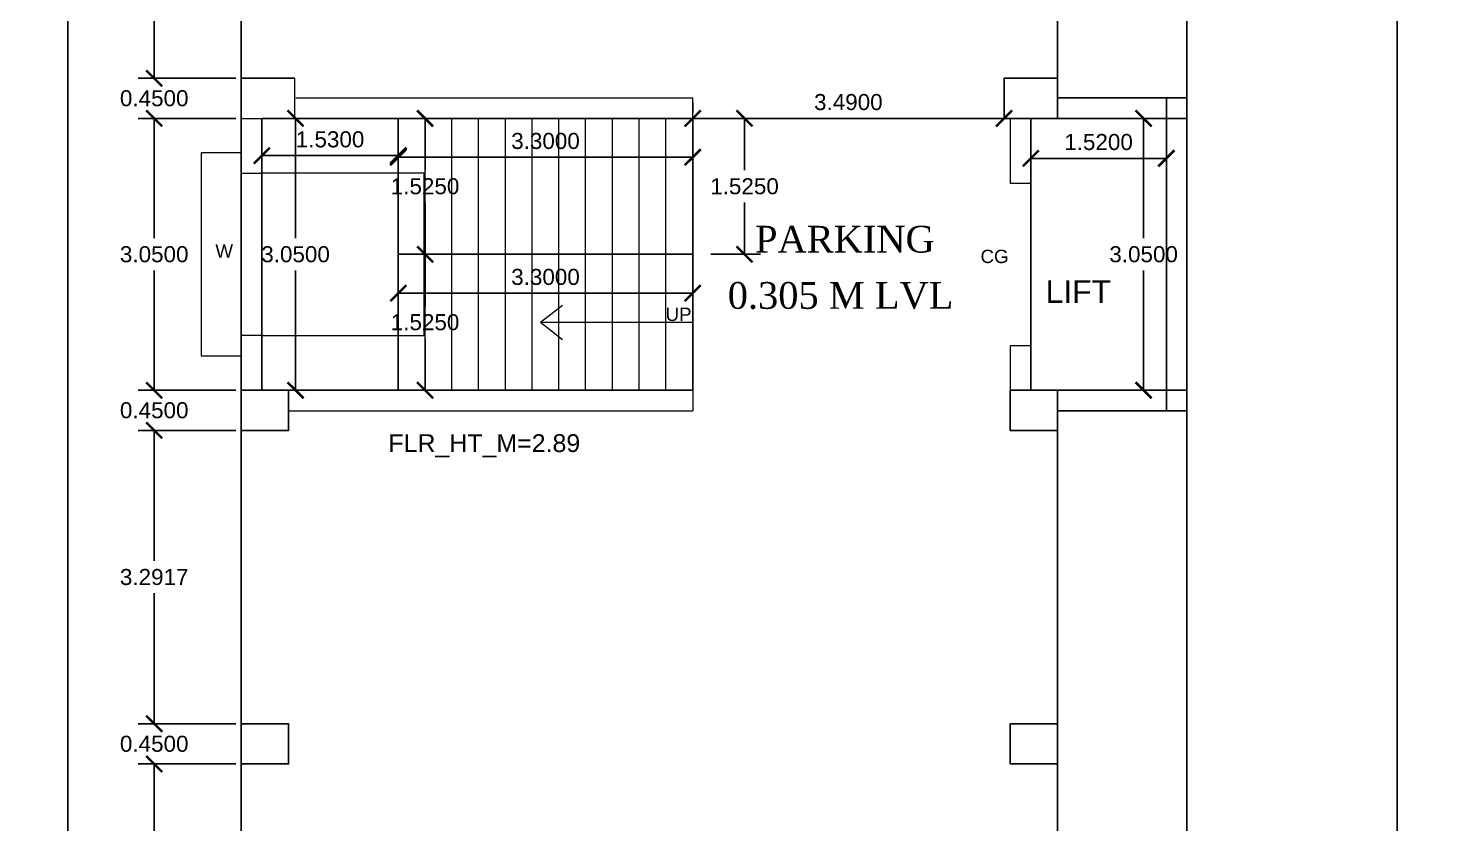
# Model space of a CAD drawing. Header units: metres. Extents: x -1559787 to -1559491, y 43492 to 43648.
# Drawn here: x -1559681.4 to -1559665.61, y 43502.42 to 43511.35 of the extents above; entities that cross this region are included whole.
import ezdxf

# ---------------------------------------------------------------- set-up
doc = ezdxf.new("R2010")
doc.units = ezdxf.units.M
doc.header["$LTSCALE"] = 750
doc.header["$MEASUREMENT"] = 0
doc.header["$PDMODE"] = 35
doc.header["$PDSIZE"] = 50
for name, pattern in [('Dashed', [0.75, 0.5, -0.25]), ('DOT2', [0.125, 0, -0.125]), ('HIDDEN', [0.375, 0.25, -0.125]), ('PHANTOM2', [1.25, 0.625, -0.125, 0.125, -0.125, 0.125, -0.125])]:
    doc.linetypes.add(name, pattern=pattern)
doc.layers.get('0').update_dxf_attribs({"lineweight": 5})
doc.layers.get('Defpoints').update_dxf_attribs({"lineweight": 0})
doc.layers.add('BLK_1_FLR_0_DA_LIFT_1', color=30, linetype='Continuous', plot=False)
for name, color, linetype in [('BLK_1_FLR_0_EXIT_WIDTH_STAIR', 1, 'Continuous'), ('BLK_1_FLR_0_STAIR_1', 1, 'Continuous'), ('BLK_1_PROJECTED_BALCONY', 5, 'Continuous')]:
    doc.layers.add(name, color=color, linetype=linetype)
for name, color, linetype, lineweight in [('BLK_1_FLR_0_ROOM_1_LIGHT_VENTILATION_1', 2, 'Continuous', 5), ('BLK_1_FLR_0_STAIR_1_FLIGHT_1', 7, 'Continuous', 0), ('BLK_1_FLR_0_STAIR_1_FLIGHT_2', 7, 'Continuous', 0), ('BLK_1_FLR_0_STAIR_1_LANDING_1', 7, 'Continuous', 0), ('column', 242, 'Continuous', 25), ('ED', 30, 'Continuous', 0)]:
    doc.layers.add(name, color=color, linetype=linetype, lineweight=lineweight)
doc.styles.get("Standard").update_dxf_attribs({"font": 'arial.ttf'})
doc.styles.add('style4', font='BOOKOS.TTF', dxfattribs={"height": 300})
doc.dimstyles.get("Standard").update_dxf_attribs({"dimtxt": 0.18, "dimasz": 0.18, "dimexe": 0.18, "dimexo": 0.0625, "dimgap": 0.09, "dimtad": 1, "dimtih": 1, "dimtoh": 1, "dimdec": 4, "dimzin": 0, "dimdsep": 46, "dimtxsty": 'Standard', "dimblk": 'ARCHTICK', "dimcen": 0.09, "dimadec": 0, "dimazin": 0, "dimtfac": 1, "dimtdec": 4, "dimtofl": 0, "dimtmove": 0, "dimatfit": 3, "dimldrblk": 'ARCHTICK', "dimfxl": 0, "dimtolj": 1, "dimtzin": 0, "dimarcsym": 0})

# ---------------------------------------------------------------- blocks, each defined once
blk = doc.blocks.new('_ArchTick')
at = {"color": 0, "linetype": 'ByBlock', "const_width": 0.15}
blk.add_lwpolyline([(-0.5, -0.5), (0.5, 0.5)], dxfattribs=at)
blk = doc.blocks.new('*D87')
at = {"layer": 'Defpoints', "color": 0}
for p in [(-1559670.163495495, 43509.88912118975), (-1559668.643495494, 43509.92913576015), (-1559668.643495494, 43509.88912118975)]:
    blk.add_point(p, dxfattribs=at)
at = {"layer": 'ED', "color": 0, "lineweight": -2}
for p, q in [((-1559670.163495495, 43509.95162118975), (-1559670.163495495, 43510.06912118974)), ((-1559670.163495495, 43509.88912118975), (-1559668.643495494, 43509.88912118975)), ((-1559668.643495494, 43509.86663576015), (-1559668.643495494, 43509.70912118975))]:
    blk.add_line(p, q, dxfattribs=at)
at = {"layer": 'ED', "color": 0, "lineweight": -2, "xscale": 0.18, "yscale": 0.18, "zscale": 0.18, "rotation": 180}
blk.add_blockref('_ArchTick', (-1559670.163495495, 43509.88912118975), dxfattribs=at)
at = {"layer": 'ED', "color": 0, "lineweight": -2, "xscale": 0.18, "yscale": 0.18, "zscale": 0.18}
blk.add_blockref('_ArchTick', (-1559668.643495494, 43509.88912118975), dxfattribs=at)
at = {"layer": 'ED', "color": 0, "insert": (-1559669.403495495, 43510.07102432753), "char_height": 0.18, "attachment_point": 5}
blk.add_mtext('\\A1;1.5200', dxfattribs=at)
blk = doc.blocks.new('*D88')
at = {"layer": 'Defpoints', "color": 0}
for p in [(-1559669.403495495, 43510.33735985295), (-1559669.403495495, 43507.28735985291), (-1559668.898412596, 43507.28735985291)]:
    blk.add_point(p, dxfattribs=at)
at = {"layer": 'ED', "color": 0, "lineweight": -2}
for p, q in [((-1559669.340995495, 43510.33735985295), (-1559668.718412596, 43510.33735985295)), ((-1559668.898412596, 43510.33735985295), (-1559668.898412596, 43508.99432438226)), ((-1559668.898412596, 43507.28735985291), (-1559668.898412596, 43508.63039532359)), ((-1559669.340995495, 43507.28735985291), (-1559668.718412596, 43507.28735985291))]:
    blk.add_line(p, q, dxfattribs=at)
at = {"layer": 'ED', "color": 0, "lineweight": -2, "xscale": 0.18, "yscale": 0.18, "zscale": 0.18}
for p, rotation in [((-1559668.898412596, 43510.33735985295), 90), ((-1559668.898412596, 43507.28735985291), 270)]:
    blk.add_blockref('_ArchTick', p, dxfattribs=dict(at, rotation=rotation))
at = {"layer": 'ED', "color": 0, "insert": (-1559668.898412596, 43508.81235985267), "char_height": 0.18, "attachment_point": 5}
blk.add_mtext('\\A1;3.0500', dxfattribs=at)
blk = doc.blocks.new('*D89')
at = {"layer": 'Defpoints', "color": 0}
for p in [(-1559673.953495494, 43510.33735985287), (-1559673.953495494, 43510.33735985295), (-1559670.463495495, 43510.33735985287)]:
    blk.add_point(p, dxfattribs=at)
at = {"layer": 'ED', "color": 0, "lineweight": -2}
for p, q in [((-1559673.953495494, 43510.39985985289), (-1559673.953495494, 43510.51735985294)), ((-1559670.463495495, 43510.39985985289), (-1559670.463495495, 43510.51735985294)), ((-1559670.463495495, 43510.33735985295), (-1559673.953495494, 43510.33735985295))]:
    blk.add_line(p, q, dxfattribs=at)
at = {"layer": 'ED', "color": 0, "lineweight": -2, "xscale": 0.18, "yscale": 0.18, "zscale": 0.18, "rotation": 180}
blk.add_blockref('_ArchTick', (-1559673.953495494, 43510.33735985295), dxfattribs=at)
at = {"layer": 'ED', "color": 0, "lineweight": -2, "xscale": 0.18, "yscale": 0.18, "zscale": 0.18}
blk.add_blockref('_ArchTick', (-1559670.463495495, 43510.33735985295), dxfattribs=at)
at = {"layer": 'ED', "color": 0, "insert": (-1559672.208495495, 43510.51932438227), "char_height": 0.18, "attachment_point": 5}
blk.add_mtext('\\A1;3.4900', dxfattribs=at)
blk = doc.blocks.new('*D95')
at = {"layer": 'Defpoints', "color": 0}
for p in [(-1559679.013495495, 43515.89735985297), (-1559679.989965709, 43510.78735985291), (-1559679.013495494, 43510.78735985291)]:
    blk.add_point(p, dxfattribs=at)
at = {"layer": 'ED', "color": 0, "lineweight": -2}
for p, q in [((-1559679.075995495, 43515.89735985297), (-1559680.169965709, 43515.89735985297)), ((-1559679.989965709, 43515.89735985297), (-1559679.989965709, 43513.52426299072)), ((-1559679.989965709, 43510.78735985291), (-1559679.989965709, 43513.16045671515)), ((-1559679.075995495, 43510.78735985291), (-1559680.169965709, 43510.78735985291))]:
    blk.add_line(p, q, dxfattribs=at)
at = {"layer": 'ED', "color": 0, "lineweight": -2, "xscale": 0.18, "yscale": 0.18, "zscale": 0.18}
for p, rotation in [((-1559679.989965709, 43515.89735985297), 90), ((-1559679.989965709, 43510.78735985291), 270)]:
    blk.add_blockref('_ArchTick', p, dxfattribs=dict(at, rotation=rotation))
at = {"layer": 'ED', "color": 0, "insert": (-1559679.989965709, 43513.34235985269), "char_height": 0.18, "attachment_point": 5}
blk.add_mtext('\\A1;5.1100', dxfattribs=at)
blk = doc.blocks.new('*D96')
at = {"layer": 'Defpoints', "color": 0}
for p in [(-1559679.013495494, 43510.78735985291), (-1559679.989965709, 43510.33735985287), (-1559679.013495495, 43510.33735985287)]:
    blk.add_point(p, dxfattribs=at)
at = {"layer": 'ED', "color": 0, "lineweight": -2}
for p, q in [((-1559679.989965709, 43510.78735985291), (-1559679.989965709, 43510.96735985291)), ((-1559679.075995495, 43510.78735985291), (-1559680.169965709, 43510.78735985291)), ((-1559679.075995495, 43510.33735985287), (-1559680.169965709, 43510.33735985287)), ((-1559679.989965709, 43510.33735985287), (-1559679.989965709, 43510.15735985288))]:
    blk.add_line(p, q, dxfattribs=at)
at = {"layer": 'ED', "color": 0, "lineweight": -2, "xscale": 0.18, "yscale": 0.18, "zscale": 0.18}
for p, rotation in [((-1559679.989965709, 43510.78735985291), 270), ((-1559679.989965709, 43510.33735985287), 90)]:
    blk.add_blockref('_ArchTick', p, dxfattribs=dict(at, rotation=rotation))
at = {"layer": 'ED', "color": 0, "insert": (-1559679.989965709, 43510.56235985264), "char_height": 0.18, "attachment_point": 5}
blk.add_mtext('\\A1;0.4500', dxfattribs=at)
blk = doc.blocks.new('*D97')
at = {"layer": 'Defpoints', "color": 0}
for p in [(-1559679.013495495, 43510.33735985287), (-1559679.989965709, 43507.28735985291), (-1559679.013495495, 43507.28735985291)]:
    blk.add_point(p, dxfattribs=at)
at = {"layer": 'ED', "color": 0, "lineweight": -2}
for p, q in [((-1559679.075995495, 43510.33735985287), (-1559680.169965709, 43510.33735985287)), ((-1559679.989965709, 43510.33735985287), (-1559679.989965709, 43508.99432438223)), ((-1559679.989965709, 43507.28735985291), (-1559679.989965709, 43508.63039532358)), ((-1559679.075995495, 43507.28735985291), (-1559680.169965709, 43507.28735985291))]:
    blk.add_line(p, q, dxfattribs=at)
at = {"layer": 'ED', "color": 0, "lineweight": -2, "xscale": 0.18, "yscale": 0.18, "zscale": 0.18}
for p, rotation in [((-1559679.989965709, 43510.33735985287), 90), ((-1559679.989965709, 43507.28735985291), 270)]:
    blk.add_blockref('_ArchTick', p, dxfattribs=dict(at, rotation=rotation))
at = {"layer": 'ED', "color": 0, "insert": (-1559679.989965709, 43508.81235985266), "char_height": 0.18, "attachment_point": 5}
blk.add_mtext('\\A1;3.0500', dxfattribs=at)
blk = doc.blocks.new('*D98')
at = {"layer": 'Defpoints', "color": 0}
for p in [(-1559679.013495495, 43507.28735985291), (-1559679.989965709, 43506.83735985295), (-1559679.013495495, 43506.83735985295)]:
    blk.add_point(p, dxfattribs=at)
at = {"layer": 'ED', "color": 0, "lineweight": -2}
for p, q in [((-1559679.989965709, 43507.28735985291), (-1559679.989965709, 43507.46735985291)), ((-1559679.075995495, 43507.28735985291), (-1559680.169965709, 43507.28735985291)), ((-1559679.075995495, 43506.83735985295), (-1559680.169965709, 43506.83735985295)), ((-1559679.989965709, 43506.83735985295), (-1559679.989965709, 43506.65735985296))]:
    blk.add_line(p, q, dxfattribs=at)
at = {"layer": 'ED', "color": 0, "lineweight": -2, "xscale": 0.18, "yscale": 0.18, "zscale": 0.18}
for p, rotation in [((-1559679.989965709, 43507.28735985291), 270), ((-1559679.989965709, 43506.83735985295), 90)]:
    blk.add_blockref('_ArchTick', p, dxfattribs=dict(at, rotation=rotation))
at = {"layer": 'ED', "color": 0, "insert": (-1559679.989965709, 43507.06235985268), "char_height": 0.18, "attachment_point": 5}
blk.add_mtext('\\A1;0.4500', dxfattribs=at)
blk = doc.blocks.new('*D99')
at = {"layer": 'Defpoints', "color": 0}
for p in [(-1559679.013495495, 43506.83735985295), (-1559679.989965709, 43503.54569324038), (-1559679.013495495, 43503.54569324038)]:
    blk.add_point(p, dxfattribs=at)
at = {"layer": 'ED', "color": 0, "lineweight": -2}
for p, q in [((-1559679.075995495, 43506.83735985295), (-1559680.169965709, 43506.83735985295)), ((-1559679.989965709, 43506.83735985295), (-1559679.989965709, 43505.37349107601)), ((-1559679.989965709, 43503.54569324038), (-1559679.989965709, 43505.00956201734)), ((-1559679.075995495, 43503.54569324038), (-1559680.169965709, 43503.54569324038))]:
    blk.add_line(p, q, dxfattribs=at)
at = {"layer": 'ED', "color": 0, "lineweight": -2, "xscale": 0.18, "yscale": 0.18, "zscale": 0.18}
for p, rotation in [((-1559679.989965709, 43506.83735985295), 90), ((-1559679.989965709, 43503.54569324038), 270)]:
    blk.add_blockref('_ArchTick', p, dxfattribs=dict(at, rotation=rotation))
at = {"layer": 'ED', "color": 0, "insert": (-1559679.989965709, 43505.19152654642), "char_height": 0.18, "attachment_point": 5}
blk.add_mtext('\\A1;3.2917', dxfattribs=at)
blk = doc.blocks.new('*D100')
at = {"layer": 'Defpoints', "color": 0}
for p in [(-1559679.013495495, 43503.54569324038), (-1559679.989965709, 43503.09569324045), (-1559679.013495495, 43503.09569324045)]:
    blk.add_point(p, dxfattribs=at)
at = {"layer": 'ED', "color": 0, "lineweight": -2}
for p, q in [((-1559679.989965709, 43503.54569324038), (-1559679.989965709, 43503.72569324038)), ((-1559679.075995495, 43503.54569324038), (-1559680.169965709, 43503.54569324038)), ((-1559679.075995495, 43503.09569324045), (-1559680.169965709, 43503.09569324045)), ((-1559679.989965709, 43503.09569324045), (-1559679.989965709, 43502.91569324044))]:
    blk.add_line(p, q, dxfattribs=at)
at = {"layer": 'ED', "color": 0, "lineweight": -2, "xscale": 0.18, "yscale": 0.18, "zscale": 0.18}
for p, rotation in [((-1559679.989965709, 43503.54569324038), 270), ((-1559679.989965709, 43503.09569324045), 90)]:
    blk.add_blockref('_ArchTick', p, dxfattribs=dict(at, rotation=rotation))
at = {"layer": 'ED', "color": 0, "insert": (-1559679.989965709, 43503.32069324017), "char_height": 0.18, "attachment_point": 5}
blk.add_mtext('\\A1;0.4500', dxfattribs=at)
blk = doc.blocks.new('*D101')
at = {"layer": 'Defpoints', "color": 0}
for p in [(-1559679.013495495, 43503.09569324045), (-1559679.989965709, 43499.80902651958), (-1559679.013495401, 43499.80902651958)]:
    blk.add_point(p, dxfattribs=at)
at = {"layer": 'ED', "color": 0, "lineweight": -2}
for p, q in [((-1559679.075995495, 43503.09569324045), (-1559680.169965709, 43503.09569324045)), ((-1559679.989965709, 43503.09569324045), (-1559679.989965709, 43501.63432440933)), ((-1559679.989965709, 43499.80902651958), (-1559679.989965709, 43501.27039535069)), ((-1559679.075995401, 43499.80902651958), (-1559680.169965709, 43499.80902651958))]:
    blk.add_line(p, q, dxfattribs=at)
at = {"layer": 'ED', "color": 0, "lineweight": -2, "xscale": 0.18, "yscale": 0.18, "zscale": 0.18}
for p, rotation in [((-1559679.989965709, 43503.09569324045), 90), ((-1559679.989965709, 43499.80902651958), 270)]:
    blk.add_blockref('_ArchTick', p, dxfattribs=dict(at, rotation=rotation))
at = {"layer": 'ED', "color": 0, "insert": (-1559679.989965709, 43501.45235987976), "char_height": 0.18, "attachment_point": 5}
blk.add_mtext('\\A1;3.2867', dxfattribs=at)
blk = doc.blocks.new('*D109')
at = {"layer": 'Defpoints', "color": 0}
for p in [(-1559679.013495495, 43527.48735985286), (-1559680.958056851, 43495.84735985297), (-1559679.013495495, 43495.84735985297)]:
    blk.add_point(p, dxfattribs=at)
at = {"layer": 'ED', "color": 0, "lineweight": -2}
for p, q in [((-1559679.075995495, 43527.48735985286), (-1559681.13805685, 43527.48735985286)), ((-1559680.958056851, 43527.48735985286), (-1559680.958056851, 43511.84932438224)), ((-1559680.958056851, 43495.84735985297), (-1559680.958056851, 43511.48539532358)), ((-1559679.075995495, 43495.84735985297), (-1559681.13805685, 43495.84735985297))]:
    blk.add_line(p, q, dxfattribs=at)
at = {"layer": 'ED', "color": 0, "lineweight": -2, "xscale": 0.18, "yscale": 0.18, "zscale": 0.18}
for p, rotation in [((-1559680.958056851, 43527.48735985286), 90), ((-1559680.958056851, 43495.84735985297), 270)]:
    blk.add_blockref('_ArchTick', p, dxfattribs=dict(at, rotation=rotation))
at = {"layer": 'ED', "color": 0, "insert": (-1559680.958056851, 43511.66735985266), "char_height": 0.18, "attachment_point": 5}
blk.add_mtext('\\A1;31.6400', dxfattribs=at)
blk = doc.blocks.new('*D110')
at = {"layer": 'Defpoints', "color": 0}
for p in [(-1559668.000512828, 43527.48735985286), (-1559668.000512828, 43495.84735985297), (-1559666.055951471, 43495.84735985297)]:
    blk.add_point(p, dxfattribs=at)
at = {"layer": 'ED', "color": 0, "lineweight": -2}
for p, q in [((-1559667.938012828, 43527.48735985286), (-1559665.875951471, 43527.48735985286)), ((-1559666.055951471, 43527.48735985286), (-1559666.055951471, 43511.84932438224)), ((-1559666.055951471, 43495.84735985297), (-1559666.055951471, 43511.48539532358)), ((-1559667.938012828, 43495.84735985297), (-1559665.875951471, 43495.84735985297))]:
    blk.add_line(p, q, dxfattribs=at)
at = {"layer": 'ED', "color": 0, "lineweight": -2, "xscale": 0.18, "yscale": 0.18, "zscale": 0.18}
for p, rotation in [((-1559666.055951471, 43527.48735985286), 90), ((-1559666.055951471, 43495.84735985297), 270)]:
    blk.add_blockref('_ArchTick', p, dxfattribs=dict(at, rotation=rotation))
at = {"layer": 'ED', "color": 0, "insert": (-1559666.055951471, 43511.66735985266), "char_height": 0.18, "attachment_point": 5}
blk.add_mtext('\\A1;31.6400', dxfattribs=at)
blk = doc.blocks.new('SUNSHADE W1')
at = {"linetype": 'HIDDEN'}
for p, q in [((260.5411698035912, 502.1043647645368), (260.0911698035913, 502.1043647645368)), ((260.0911698035913, 502.1043647645368), (260.0911698035913, 499.8243647645366)), ((260.5411698035912, 501.8743647645368), (260.5411698035912, 502.1043647645368)), ((260.5411698035912, 499.8243647645366), (260.5411698035912, 500.0543647645367)), ((260.0911698035913, 499.8243647645366), (260.5411698035912, 499.8243647645366))]:
    blk.add_line(p, q, dxfattribs=at)
blk = doc.blocks.new('*D218')
at = {"layer": 'BLK_1_FLR_0_STAIR_1_FLIGHT_1', "color": 0, "linetype": 'DOT2', "lineweight": -2}
for p, q in [((-1559677.015995495, 43510.33735985287), (-1559677.133495495, 43510.33735985287)), ((-1559677.015995495, 43508.81235985291), (-1559677.133495495, 43508.81235985291))]:
    blk.add_line(p, q, dxfattribs=at)
at = {"layer": 'BLK_1_FLR_0_STAIR_1_FLIGHT_1', "color": 0, "linetype": 'PHANTOM2', "lineweight": -2}
for p, q in [((-1559676.953495495, 43510.33735985287), (-1559676.953495495, 43509.75676299071)), ((-1559676.953495495, 43508.81235985291), (-1559676.953495495, 43509.39295671514))]:
    blk.add_line(p, q, dxfattribs=at)
at = {"layer": 'Defpoints', "color": 0}
for p in [(-1559676.953495495, 43510.33735985287), (-1559676.953495495, 43508.81235985291), (-1559676.953495495, 43508.81235985291)]:
    blk.add_point(p, dxfattribs=at)
at = {"layer": 'BLK_1_FLR_0_STAIR_1_FLIGHT_1', "color": 0, "lineweight": -2, "xscale": 0.18, "yscale": 0.18, "zscale": 0.18}
for p, rotation in [((-1559676.953495495, 43510.33735985287), 90), ((-1559676.953495495, 43508.81235985291), 270)]:
    blk.add_blockref('_ArchTick', p, dxfattribs=dict(at, rotation=rotation))
at = {"layer": 'BLK_1_FLR_0_STAIR_1_FLIGHT_1', "color": 0, "insert": (-1559676.953495495, 43509.57485985267), "char_height": 0.18, "attachment_point": 5}
blk.add_mtext('\\A1;1.5250', dxfattribs=at)
blk = doc.blocks.new('*D219')
at = {"layer": 'BLK_1_FLR_0_STAIR_1_FLIGHT_1', "color": 0, "linetype": 'DOT2', "lineweight": -2}
for p, q in [((-1559677.253495495, 43510.11874848478), (-1559677.253495495, 43509.72089978248)), ((-1559673.953495494, 43510.11874848478), (-1559673.953495494, 43509.72089978248))]:
    blk.add_line(p, q, dxfattribs=at)
at = {"layer": 'BLK_1_FLR_0_STAIR_1_FLIGHT_1', "color": 0, "linetype": 'PHANTOM2', "lineweight": -2}
blk.add_line((-1559677.253495495, 43509.90089978249), (-1559673.953495494, 43509.90089978249), dxfattribs=at)
at = {"layer": 'Defpoints', "color": 0}
for p in [(-1559677.253495495, 43510.18124848478), (-1559673.953495494, 43510.18124848478), (-1559673.953495494, 43509.90089978249)]:
    blk.add_point(p, dxfattribs=at)
at = {"layer": 'BLK_1_FLR_0_STAIR_1_FLIGHT_1', "color": 0, "lineweight": -2, "xscale": 0.18, "yscale": 0.18, "zscale": 0.18, "rotation": 180}
blk.add_blockref('_ArchTick', (-1559677.253495495, 43509.90089978249), dxfattribs=at)
at = {"layer": 'BLK_1_FLR_0_STAIR_1_FLIGHT_1', "color": 0, "lineweight": -2, "xscale": 0.18, "yscale": 0.18, "zscale": 0.18}
blk.add_blockref('_ArchTick', (-1559673.953495494, 43509.90089978249), dxfattribs=at)
at = {"layer": 'BLK_1_FLR_0_STAIR_1_FLIGHT_1', "color": 0, "insert": (-1559675.603495495, 43510.08286431181), "char_height": 0.18, "attachment_point": 5}
blk.add_mtext('\\A1;3.3000', dxfattribs=at)
blk = doc.blocks.new('*D220')
at = {"layer": 'BLK_1_FLR_0_STAIR_1_FLIGHT_2', "color": 0, "linetype": 'DOT2', "lineweight": -2}
for p, q in [((-1559677.015995495, 43508.81235985288), (-1559677.133495495, 43508.81235985288)), ((-1559677.015995495, 43507.28735985291), (-1559677.133495495, 43507.28735985291))]:
    blk.add_line(p, q, dxfattribs=at)
at = {"layer": 'BLK_1_FLR_0_STAIR_1_FLIGHT_2', "color": 0, "linetype": 'PHANTOM2', "lineweight": -2}
for p, q in [((-1559676.953495495, 43508.81235985288), (-1559676.953495495, 43508.23176299068)), ((-1559676.953495495, 43507.28735985291), (-1559676.953495495, 43507.86795671511))]:
    blk.add_line(p, q, dxfattribs=at)
at = {"layer": 'Defpoints', "color": 0}
for p in [(-1559676.953495495, 43508.81235985288), (-1559676.953495495, 43507.28735985291), (-1559676.953495495, 43507.28735985291)]:
    blk.add_point(p, dxfattribs=at)
at = {"layer": 'BLK_1_FLR_0_STAIR_1_FLIGHT_2', "color": 0, "lineweight": -2, "xscale": 0.18, "yscale": 0.18, "zscale": 0.18}
for p, rotation in [((-1559676.953495495, 43508.81235985288), 90), ((-1559676.953495495, 43507.28735985291), 270)]:
    blk.add_blockref('_ArchTick', p, dxfattribs=dict(at, rotation=rotation))
at = {"layer": 'BLK_1_FLR_0_STAIR_1_FLIGHT_2', "color": 0, "insert": (-1559676.953495495, 43508.04985985265), "char_height": 0.18, "attachment_point": 5}
blk.add_mtext('\\A1;1.5250', dxfattribs=at)
blk = doc.blocks.new('*D221')
at = {"layer": 'BLK_1_FLR_0_STAIR_1_FLIGHT_2', "color": 0, "linetype": 'DOT2', "lineweight": -2}
for p, q in [((-1559677.253495495, 43508.59374848476), (-1559677.253495495, 43508.19589978247)), ((-1559673.953495494, 43508.59374848476), (-1559673.953495494, 43508.19589978247))]:
    blk.add_line(p, q, dxfattribs=at)
at = {"layer": 'BLK_1_FLR_0_STAIR_1_FLIGHT_2', "color": 0, "linetype": 'PHANTOM2', "lineweight": -2}
blk.add_line((-1559677.253495495, 43508.37589978246), (-1559673.953495494, 43508.37589978246), dxfattribs=at)
at = {"layer": 'Defpoints', "color": 0}
for p in [(-1559677.253495495, 43508.65624848475), (-1559673.953495494, 43508.65624848475), (-1559673.953495494, 43508.37589978246)]:
    blk.add_point(p, dxfattribs=at)
at = {"layer": 'BLK_1_FLR_0_STAIR_1_FLIGHT_2', "color": 0, "lineweight": -2, "xscale": 0.18, "yscale": 0.18, "zscale": 0.18, "rotation": 180}
blk.add_blockref('_ArchTick', (-1559677.253495495, 43508.37589978246), dxfattribs=at)
at = {"layer": 'BLK_1_FLR_0_STAIR_1_FLIGHT_2', "color": 0, "lineweight": -2, "xscale": 0.18, "yscale": 0.18, "zscale": 0.18}
blk.add_blockref('_ArchTick', (-1559673.953495494, 43508.37589978246), dxfattribs=at)
at = {"layer": 'BLK_1_FLR_0_STAIR_1_FLIGHT_2', "color": 0, "insert": (-1559675.603495495, 43508.55786431178), "char_height": 0.18, "attachment_point": 5}
blk.add_mtext('\\A1;3.3000', dxfattribs=at)
blk = doc.blocks.new('*D222')
at = {"layer": 'BLK_1_FLR_0_STAIR_1_LANDING_1', "color": 0, "linetype": 'DOT2', "lineweight": -2}
for p, q in [((-1559678.783495495, 43510.27485985291), (-1559678.783495495, 43509.73923781108)), ((-1559677.253495495, 43510.27485985291), (-1559677.253495495, 43509.73923781108))]:
    blk.add_line(p, q, dxfattribs=at)
at = {"layer": 'BLK_1_FLR_0_STAIR_1_LANDING_1', "color": 0, "linetype": 'PHANTOM2', "lineweight": -2}
blk.add_line((-1559678.783495495, 43509.91923781108), (-1559677.253495495, 43509.91923781108), dxfattribs=at)
at = {"layer": 'Defpoints', "color": 0}
for p in [(-1559678.783495495, 43510.33735985287), (-1559677.253495495, 43510.33735985287), (-1559677.253495495, 43509.91923781108)]:
    blk.add_point(p, dxfattribs=at)
at = {"layer": 'BLK_1_FLR_0_STAIR_1_LANDING_1', "color": 0, "lineweight": -2, "xscale": 0.18, "yscale": 0.18, "zscale": 0.18, "rotation": 180}
blk.add_blockref('_ArchTick', (-1559678.783495495, 43509.91923781108), dxfattribs=at)
at = {"layer": 'BLK_1_FLR_0_STAIR_1_LANDING_1', "color": 0, "lineweight": -2, "xscale": 0.18, "yscale": 0.18, "zscale": 0.18}
blk.add_blockref('_ArchTick', (-1559677.253495495, 43509.91923781108), dxfattribs=at)
at = {"layer": 'BLK_1_FLR_0_STAIR_1_LANDING_1', "color": 0, "insert": (-1559678.018495495, 43510.1012023404), "char_height": 0.18, "attachment_point": 5}
blk.add_mtext('\\A1;1.5300', dxfattribs=at)
blk = doc.blocks.new('*D223')
at = {"layer": 'BLK_1_FLR_0_STAIR_1_LANDING_1', "color": 0, "linetype": 'DOT2', "lineweight": -2}
for p, q in [((-1559678.720995495, 43510.33735985287), (-1559678.225346427, 43510.33735985287)), ((-1559678.720995495, 43507.28735985291), (-1559678.225346427, 43507.28735985291))]:
    blk.add_line(p, q, dxfattribs=at)
at = {"layer": 'BLK_1_FLR_0_STAIR_1_LANDING_1', "color": 0, "linetype": 'PHANTOM2', "lineweight": -2}
for p, q in [((-1559678.405346427, 43510.33735985287), (-1559678.405346427, 43508.99432438223)), ((-1559678.405346427, 43507.28735985291), (-1559678.405346427, 43508.63039532358))]:
    blk.add_line(p, q, dxfattribs=at)
at = {"layer": 'Defpoints', "color": 0}
for p in [(-1559678.783495495, 43510.33735985287), (-1559678.783495495, 43507.28735985291), (-1559678.405346427, 43507.28735985291)]:
    blk.add_point(p, dxfattribs=at)
at = {"layer": 'BLK_1_FLR_0_STAIR_1_LANDING_1', "color": 0, "lineweight": -2, "xscale": 0.18, "yscale": 0.18, "zscale": 0.18}
for p, rotation in [((-1559678.405346427, 43510.33735985287), 90), ((-1559678.405346427, 43507.28735985291), 270)]:
    blk.add_blockref('_ArchTick', p, dxfattribs=dict(at, rotation=rotation))
at = {"layer": 'BLK_1_FLR_0_STAIR_1_LANDING_1', "color": 0, "insert": (-1559678.405346427, 43508.81235985266), "char_height": 0.18, "attachment_point": 5}
blk.add_mtext('\\A1;3.0500', dxfattribs=at)
blk = doc.blocks.new('*D217')
at = {"layer": 'BLK_1_FLR_0_EXIT_WIDTH_STAIR', "color": 0, "lineweight": -2}
for p, q in [((-1559673.750873415, 43510.33735985306), (-1559673.192315644, 43510.33735985306)), ((-1559673.372315645, 43510.33735985306), (-1559673.372315645, 43509.75676299078)), ((-1559673.372315645, 43508.81235985291), (-1559673.372315645, 43509.39295671522)), ((-1559673.750873415, 43508.81235985291), (-1559673.192315644, 43508.81235985291))]:
    blk.add_line(p, q, dxfattribs=at)
at = {"layer": 'Defpoints', "color": 0}
for p in [(-1559673.813373415, 43510.33735985306), (-1559673.813373415, 43508.81235985291), (-1559673.372315645, 43508.81235985291)]:
    blk.add_point(p, dxfattribs=at)
at = {"layer": 'BLK_1_FLR_0_EXIT_WIDTH_STAIR', "color": 0, "lineweight": -2, "xscale": 0.18, "yscale": 0.18, "zscale": 0.18}
for p, rotation in [((-1559673.372315645, 43510.33735985306), 90), ((-1559673.372315645, 43508.81235985291), 270)]:
    blk.add_blockref('_ArchTick', p, dxfattribs=dict(at, rotation=rotation))
at = {"layer": 'BLK_1_FLR_0_EXIT_WIDTH_STAIR', "color": 0, "insert": (-1559673.372315645, 43509.57485985275), "char_height": 0.18, "attachment_point": 5}
blk.add_mtext('\\A1;1.5250', dxfattribs=at)

msp = doc.modelspace()

# ---------------------------------------------------------------- linework, layer by layer
for p, q in [((-1559679.013495495, 43495.84735985297), (-1559679.013495495, 43527.48735985286)), ((-1559669.863495495, 43510.33735985295), (-1559669.863495495, 43527.48735985286)), ((-1559679.013495495, 43510.78735985291), (-1559679.013495495, 43510.33735985287)), ((-1559678.413495495, 43510.33735985287), (-1559678.413495495, 43510.78735985291)), ((-1559678.403495494, 43510.56735985292), (-1559673.953495494, 43510.56735985292)), ((-1559673.953495494, 43510.33735985287), (-1559673.953495494, 43510.56735985292)), ((-1559668.413495495, 43510.56735985292), (-1559668.413495495, 43507.05735985293)), ((-1559679.013495495, 43510.33735985295), (-1559673.953495494, 43510.33735985295)), ((-1559679.013495495, 43510.33735985287), (-1559678.413495495, 43510.33735985287)), ((-1559678.783495495, 43507.28735985291), (-1559678.783495495, 43510.33735985295)), ((-1559677.253495495, 43507.28735985291), (-1559677.253495495, 43510.33735985295)), ((-1559676.953495495, 43507.28735985291), (-1559676.953495495, 43510.33735985295)), ((-1559676.653495495, 43507.28735985291), (-1559676.653495495, 43510.33735985295)), ((-1559676.353495495, 43507.28735985291), (-1559676.353495495, 43510.33735985295)), ((-1559676.053495494, 43507.28735985291), (-1559676.053495494, 43510.33735985295)), ((-1559675.753495494, 43507.28735985291), (-1559675.753495494, 43510.33735985295)), ((-1559675.453495494, 43507.28735985291), (-1559675.453495494, 43510.33735985295)), ((-1559675.153495494, 43507.28735985291), (-1559675.153495494, 43510.33735985295)), ((-1559674.853495494, 43507.28735985291), (-1559674.853495494, 43510.33735985295)), ((-1559674.553495494, 43507.28735985291), (-1559674.553495494, 43510.33735985295)), ((-1559674.253495495, 43507.28735985291), (-1559674.253495495, 43510.33735985295)), ((-1559673.953495494, 43507.28735985291), (-1559673.953495494, 43510.33735985295)), ((-1559670.393495494, 43510.33735985295), (-1559670.393495494, 43509.60735985298)), ((-1559670.163495495, 43510.33735985295), (-1559668.643495494, 43510.33735985295)), ((-1559670.163495495, 43510.33735985295), (-1559670.163495495, 43509.60735985298)), ((-1559668.643495494, 43510.33735985295), (-1559668.643495494, 43507.28735985291)), ((-1559670.163495495, 43509.60735985298), (-1559670.393495494, 43509.60735985298)), ((-1559677.253495495, 43508.81235985282), (-1559673.953495494, 43508.81235985282)), ((-1559675.659187608, 43508.04985985292), (-1559675.412052214, 43508.24283379003)), ((-1559675.659187608, 43508.04985985292), (-1559673.953495494, 43508.04985985292)), ((-1559675.659187608, 43508.04985985292), (-1559675.412052214, 43507.85688591582)), ((-1559670.393495494, 43507.78735985291), (-1559670.393495494, 43507.28735985291)), ((-1559670.163495495, 43507.78735985291), (-1559670.393495494, 43507.78735985291)), ((-1559670.163495495, 43507.78735985291), (-1559670.163495495, 43507.28735985291)), ((-1559678.783495495, 43507.28735985291), (-1559673.953495494, 43507.28735985291)), ((-1559673.953495494, 43507.28735985291), (-1559673.953495494, 43507.05735985293)), ((-1559670.163495495, 43507.28735985291), (-1559668.643495494, 43507.28735985291)), ((-1559669.863495495, 43507.28735985291), (-1559669.863495495, 43495.84735985297)), ((-1559678.483495495, 43507.05735985293), (-1559673.953495494, 43507.05735985293)), ((-1559669.863495495, 43507.05735985293), (-1559668.413495495, 43507.05735985293))]:
    msp.add_line(p, q)
at = {"linetype": 'Dashed'}
for p, q in [((-1559668.413495495, 43523.37494065364), (-1559668.413495495, 43510.56735985292)), ((-1559668.413495495, 43510.56735985292), (-1559668.413495495, 43495.84735985297))]:
    msp.add_line(p, q, dxfattribs=at)
for points in [[(-1559669.86337173, 43527.48735985286), (-1559679.013495495, 43527.48735985286), (-1559679.013495495, 43495.84735985297), (-1559669.863495495, 43495.84735985297), (-1559669.863495495, 43507.05735985293), (-1559668.413495495, 43507.05735985293), (-1559668.413491001, 43510.56735985292), (-1559669.863495495, 43510.56235985288)], [(-1559679.013495495, 43509.72235985293), (-1559678.783495495, 43509.72235985293), (-1559678.783495495, 43507.90235985293), (-1559679.013495495, 43507.90235985293)], [(-1559668.643495494, 43507.28735985291), (-1559668.643495494, 43507.05735985293), (-1559668.413495495, 43507.05735985293), (-1559668.413495495, 43507.28735985291)], [(-1559668.643495494, 43507.28735985291), (-1559668.643495494, 43507.05735985293), (-1559668.413495495, 43507.05735985293), (-1559668.413495495, 43507.28735985291)]]:
    msp.add_lwpolyline(points, close=True)
at = {"layer": 'BLK_1_FLR_0_DA_LIFT_1'}
msp.add_lwpolyline([(-1559670.163495495, 43510.33735985287), (-1559668.643495494, 43510.33735985287), (-1559668.643495494, 43507.28735985291), (-1559670.163495495, 43507.28735985291)], close=True, dxfattribs=at)
at = {"layer": 'BLK_1_FLR_0_ROOM_1_LIGHT_VENTILATION_1'}
msp.add_lwpolyline([(-1559678.783495495, 43507.90235985293), (-1559676.963495495, 43507.90235985293), (-1559676.963495495, 43509.72235985293), (-1559678.783495495, 43509.72235985293)], close=True, dxfattribs=at)
at = {"layer": 'BLK_1_FLR_0_STAIR_1'}
msp.add_lwpolyline([(-1559678.783495495, 43510.33735985295), (-1559673.953495494, 43510.33735985295), (-1559673.953495494, 43507.28735985295), (-1559678.783495495, 43507.28735985295)], close=True, dxfattribs=at)
at = {"layer": 'BLK_1_FLR_0_STAIR_1_FLIGHT_1'}
for p, q in [((-1559677.253495495, 43508.81235985282), (-1559677.253495495, 43510.33735985306)), ((-1559676.953495495, 43508.81235985282), (-1559676.953495495, 43510.33735985306)), ((-1559676.653495495, 43508.81235985282), (-1559676.653495495, 43510.33735985306)), ((-1559676.353495495, 43508.81235985282), (-1559676.353495495, 43510.33735985306)), ((-1559676.053495494, 43508.81235985282), (-1559676.053495494, 43510.33735985306)), ((-1559675.753495494, 43508.81235985282), (-1559675.753495494, 43510.33735985306)), ((-1559675.453495494, 43508.81235985282), (-1559675.453495494, 43510.33735985306)), ((-1559675.153495494, 43508.81235985282), (-1559675.153495494, 43510.33735985306)), ((-1559674.853495494, 43508.81235985282), (-1559674.853495494, 43510.33735985306)), ((-1559674.553495494, 43508.81235985291), (-1559674.553495494, 43510.33735985319)), ((-1559674.253495495, 43508.81235985291), (-1559674.253495495, 43510.33735985319)), ((-1559673.953495494, 43508.81235985282), (-1559673.953495494, 43510.33735985306))]:
    msp.add_line(p, q, dxfattribs=at)
msp.add_lwpolyline([(-1559677.253495495, 43510.33735985287), (-1559673.953495494, 43510.33735985287), (-1559673.953495494, 43508.81235985282), (-1559677.253495495, 43508.81235985282)], close=True, dxfattribs=at)
at = {"layer": 'BLK_1_FLR_0_STAIR_1_FLIGHT_2'}
for p, q in [((-1559677.253495495, 43507.28735985291), (-1559677.253495495, 43508.81235985317)), ((-1559676.953495495, 43507.28735985291), (-1559676.953495495, 43508.81235985317)), ((-1559676.653495495, 43507.28735985291), (-1559676.653495495, 43508.81235985317)), ((-1559676.353495495, 43507.28735985291), (-1559676.353495495, 43508.81235985317)), ((-1559676.053495494, 43507.28735985291), (-1559676.053495494, 43508.81235985317)), ((-1559675.753495494, 43507.28735985291), (-1559675.753495494, 43508.81235985317)), ((-1559675.453495494, 43507.28735985291), (-1559675.453495494, 43508.81235985317)), ((-1559675.153495494, 43507.28735985291), (-1559675.153495494, 43508.81235985317)), ((-1559674.853495494, 43507.28735985291), (-1559674.853495494, 43508.81235985317)), ((-1559674.553495494, 43507.28735985291), (-1559674.553495494, 43508.81235985317)), ((-1559674.253495495, 43507.28735985291), (-1559674.253495495, 43508.81235985317)), ((-1559673.953495494, 43507.28735985291), (-1559673.953495494, 43508.81235985317))]:
    msp.add_line(p, q, dxfattribs=at)
msp.add_lwpolyline([(-1559673.953495494, 43508.81235985291), (-1559677.253495495, 43508.81235985291), (-1559677.253495495, 43507.28735985291), (-1559673.953495494, 43507.28735985291)], close=True, dxfattribs=at)
at = {"layer": 'BLK_1_FLR_0_STAIR_1_LANDING_1'}
msp.add_lwpolyline([(-1559678.783495495, 43510.33735985287), (-1559677.253495495, 43510.33735985287), (-1559677.253495495, 43507.28735985291), (-1559678.783495495, 43507.28735985291)], close=True, dxfattribs=at)
at = {"layer": 'BLK_1_PROJECTED_BALCONY'}
for points in [[(-1559668.41316045, 43527.48735985286), (-1559669.863495495, 43527.48735985286), (-1559669.863495495, 43510.56735985289), (-1559668.413491001, 43510.56735985292)], [(-1559668.413495495, 43507.05735985293), (-1559669.863495495, 43507.05735985293), (-1559669.863495495, 43495.84735985297), (-1559668.413495495, 43495.84735985297)]]:
    msp.add_lwpolyline(points, close=True, dxfattribs=at)
at = {"layer": 'column'}
msp.add_line((-1559678.413495495, 43510.78735985291), (-1559679.013495495, 43510.78735985291), dxfattribs=at)
for points in [[(-1559669.863495495, 43510.33735985287), (-1559669.863495495, 43510.78735985291), (-1559670.463495495, 43510.78735985291), (-1559670.463495495, 43510.33735985287)], [(-1559668.643495494, 43510.33735985295), (-1559668.643495494, 43510.56735985292), (-1559668.413495495, 43510.56735985292), (-1559668.413495495, 43510.33735985295)], [(-1559679.013495495, 43507.28735985291), (-1559679.013495495, 43506.83735985295), (-1559678.483495495, 43506.83735985295), (-1559678.483495495, 43507.28735985291)], [(-1559670.393495494, 43507.28735985291), (-1559670.393495494, 43506.83735985295), (-1559669.863495495, 43506.83735985295), (-1559669.863495495, 43507.28735985291)], [(-1559668.643495494, 43507.05735985293), (-1559668.643495494, 43507.28735985291), (-1559668.413495495, 43507.28735985291), (-1559668.413495495, 43507.05735985293)], [(-1559679.013495495, 43503.54569324038), (-1559679.013495495, 43503.09569324045), (-1559678.483495495, 43503.09569324045), (-1559678.483495495, 43503.54569324038)], [(-1559669.863495495, 43503.54569324038), (-1559669.863495495, 43503.09569324045), (-1559670.393495494, 43503.09569324045), (-1559670.393495494, 43503.54569324038)]]:
    msp.add_lwpolyline(points, close=True, dxfattribs=at)

# ---------------------------------------------------------------- block references
msp.add_blockref('SUNSHADE W1', (-1559939.554665298, 43007.84799508839))

# ---------------------------------------------------------------- texts
at = {"style": 'style4'}
for s, p in [('PARKING', (-1559673.254403327, 43508.83219170802)), ('0.305 M LVL', (-1559673.560579656, 43508.20116339614))]:
    msp.add_text(s, height=0.3, dxfattribs=at).set_placement(p)
for s, p in [('W', (-1559679.30395821, 43508.77422331728)), ('CG', (-1559670.726557812, 43508.71404105852)), ('UP', (-1559674.257455919, 43508.06410086245))]:
    msp.add_text(s, height=0.15).set_placement(p)
at = {"color": 4}
msp.add_text('LIFT', height=0.2555555555555556, dxfattribs=at).set_placement((-1559669.997341306, 43508.2665936331))
at = {"layer": 'BLK_1_FLR_0_STAIR_1', "linetype": 'Continuous', "insert": (-1559676.289457802, 43506.79456661522), "char_height": 0.2, "width": 2.400000000000025, "attachment_point": 2}
msp.add_mtext('FLR_HT_M=2.89', dxfattribs=at)

# ---------------------------------------------------------------- dimensions: what is measured, and where the dimension line sits
at = {"layer": 'BLK_1_FLR_0_EXIT_WIDTH_STAIR'}
dim = msp.add_linear_dim(base=(-1559673.372315645, 43508.81235985291), p1=(-1559673.813373415, 43510.33735985306), p2=(-1559673.813373415, 43508.81235985291), angle=270, dimstyle='Standard', dxfattribs=at)
dim.commit()
dim.dimension.update_dxf_attribs({"geometry": '*D217', "text_midpoint": (-1559673.372315645, 43509.57485985275)})
at = {"layer": 'BLK_1_FLR_0_STAIR_1_FLIGHT_1', "color": 2}
dim = msp.add_linear_dim(base=(-1559676.953495495, 43508.81235985291), p1=(-1559676.953495495, 43510.33735985287), p2=(-1559676.953495495, 43508.81235985291), angle=90, dimstyle='Standard', override={"dimfxl": 0, "dimarcsym": 2}, dxfattribs=at)
dim.commit()
dim.dimension.update_dxf_attribs({"geometry": '*D218', "text_midpoint": (-1559676.953495495, 43509.57485985267)})
at = {"layer": 'BLK_1_FLR_0_STAIR_1_FLIGHT_1', "color": 1}
dim = msp.add_linear_dim(base=(-1559673.953495494, 43509.90089978249), p1=(-1559677.253495495, 43510.18124848478), p2=(-1559673.953495494, 43510.18124848478), dimstyle='Standard', override={"dimfxl": 0, "dimarcsym": 2}, dxfattribs=at)
dim.commit()
dim.dimension.update_dxf_attribs({"geometry": '*D219', "text_midpoint": (-1559675.603495495, 43510.08286431181)})
at = {"layer": 'BLK_1_FLR_0_STAIR_1_FLIGHT_2', "color": 2}
dim = msp.add_linear_dim(base=(-1559676.953495495, 43507.28735985291), p1=(-1559676.953495495, 43508.81235985288), p2=(-1559676.953495495, 43507.28735985291), angle=90, dimstyle='Standard', override={"dimfxl": 0, "dimarcsym": 2}, dxfattribs=at)
dim.commit()
dim.dimension.update_dxf_attribs({"geometry": '*D220', "text_midpoint": (-1559676.953495495, 43508.04985985265)})
at = {"layer": 'BLK_1_FLR_0_STAIR_1_FLIGHT_2', "color": 1}
dim = msp.add_linear_dim(base=(-1559673.953495494, 43508.37589978246), p1=(-1559677.253495495, 43508.65624848475), p2=(-1559673.953495494, 43508.65624848475), dimstyle='Standard', override={"dimfxl": 0, "dimarcsym": 2}, dxfattribs=at)
dim.commit()
dim.dimension.update_dxf_attribs({"geometry": '*D221', "text_midpoint": (-1559675.603495495, 43508.55786431178)})
at = {"layer": 'BLK_1_FLR_0_STAIR_1_LANDING_1', "color": 2}
dim = msp.add_linear_dim(base=(-1559677.253495495, 43509.91923781108), p1=(-1559678.783495495, 43510.33735985287), p2=(-1559677.253495495, 43510.33735985287), dimstyle='Standard', override={"dimfxl": 0, "dimarcsym": 2}, dxfattribs=at)
dim.commit()
dim.dimension.update_dxf_attribs({"geometry": '*D222', "text_midpoint": (-1559678.018495495, 43510.1012023404)})
at = {"layer": 'BLK_1_FLR_0_STAIR_1_LANDING_1', "color": 1}
dim = msp.add_linear_dim(base=(-1559678.405346427, 43507.28735985291), p1=(-1559678.783495495, 43510.33735985287), p2=(-1559678.783495495, 43507.28735985291), angle=90, dimstyle='Standard', override={"dimfxl": 0, "dimarcsym": 2}, dxfattribs=at)
dim.commit()
dim.dimension.update_dxf_attribs({"geometry": '*D223', "text_midpoint": (-1559678.405346427, 43508.81235985266)})
at = {"layer": 'ED'}
for base, p1, p2, picture, middle in [((-1559680.958056851, 43495.84735985297), (-1559679.013495495, 43527.48735985286), (-1559679.013495495, 43495.84735985297), '*D109', (-1559680.958056851, 43511.66735985266)), ((-1559666.055951471, 43495.84735985297), (-1559668.000512828, 43527.48735985286), (-1559668.000512828, 43495.84735985297), '*D110', (-1559666.055951471, 43511.66735985266)), ((-1559679.989965709, 43510.78735985291), (-1559679.013495495, 43515.89735985297), (-1559679.013495494, 43510.78735985291), '*D95', (-1559679.989965709, 43513.34235985269)), ((-1559679.989965709, 43510.33735985287), (-1559679.013495494, 43510.78735985291), (-1559679.013495495, 43510.33735985287), '*D96', (-1559679.989965709, 43510.56235985264)), ((-1559679.989965709, 43507.28735985291), (-1559679.013495495, 43510.33735985287), (-1559679.013495495, 43507.28735985291), '*D97', (-1559679.989965709, 43508.81235985266)), ((-1559668.898412596, 43507.28735985291), (-1559669.403495495, 43510.33735985295), (-1559669.403495495, 43507.28735985291), '*D88', (-1559668.898412596, 43508.81235985267)), ((-1559679.989965709, 43506.83735985295), (-1559679.013495495, 43507.28735985291), (-1559679.013495495, 43506.83735985295), '*D98', (-1559679.989965709, 43507.06235985268)), ((-1559679.989965709, 43503.54569324038), (-1559679.013495495, 43506.83735985295), (-1559679.013495495, 43503.54569324038), '*D99', (-1559679.989965709, 43505.19152654642)), ((-1559679.989965709, 43503.09569324045), (-1559679.013495495, 43503.54569324038), (-1559679.013495495, 43503.09569324045), '*D100', (-1559679.989965709, 43503.32069324017)), ((-1559679.989965709, 43499.80902651958), (-1559679.013495495, 43503.09569324045), (-1559679.013495401, 43499.80902651958), '*D101', (-1559679.989965709, 43501.45235987976))]:
    dim = msp.add_linear_dim(base=base, p1=p1, p2=p2, angle=90, dimstyle='Standard', override={"dimtmove": 1, "dimfxl": 5}, dxfattribs=at)
    dim.commit()
    dim.dimension.update_dxf_attribs({"geometry": picture, "text_midpoint": middle})
for base, p1, p2, picture, middle in [((-1559673.953495494, 43510.33735985295), (-1559670.463495495, 43510.33735985287), (-1559673.953495494, 43510.33735985287), '*D89', (-1559672.208495495, 43510.51932438227)), ((-1559668.643495494, 43509.88912118975), (-1559670.163495495, 43509.88912118975), (-1559668.643495494, 43509.92913576015), '*D87', (-1559669.403495495, 43510.07102432753))]:
    dim = msp.add_linear_dim(base=base, p1=p1, p2=p2, dimstyle='Standard', override={"dimtmove": 1, "dimfxl": 5}, dxfattribs=at)
    dim.commit()
    dim.dimension.update_dxf_attribs({"geometry": picture, "text_midpoint": middle})

doc.saveas('drawing.dxf')
